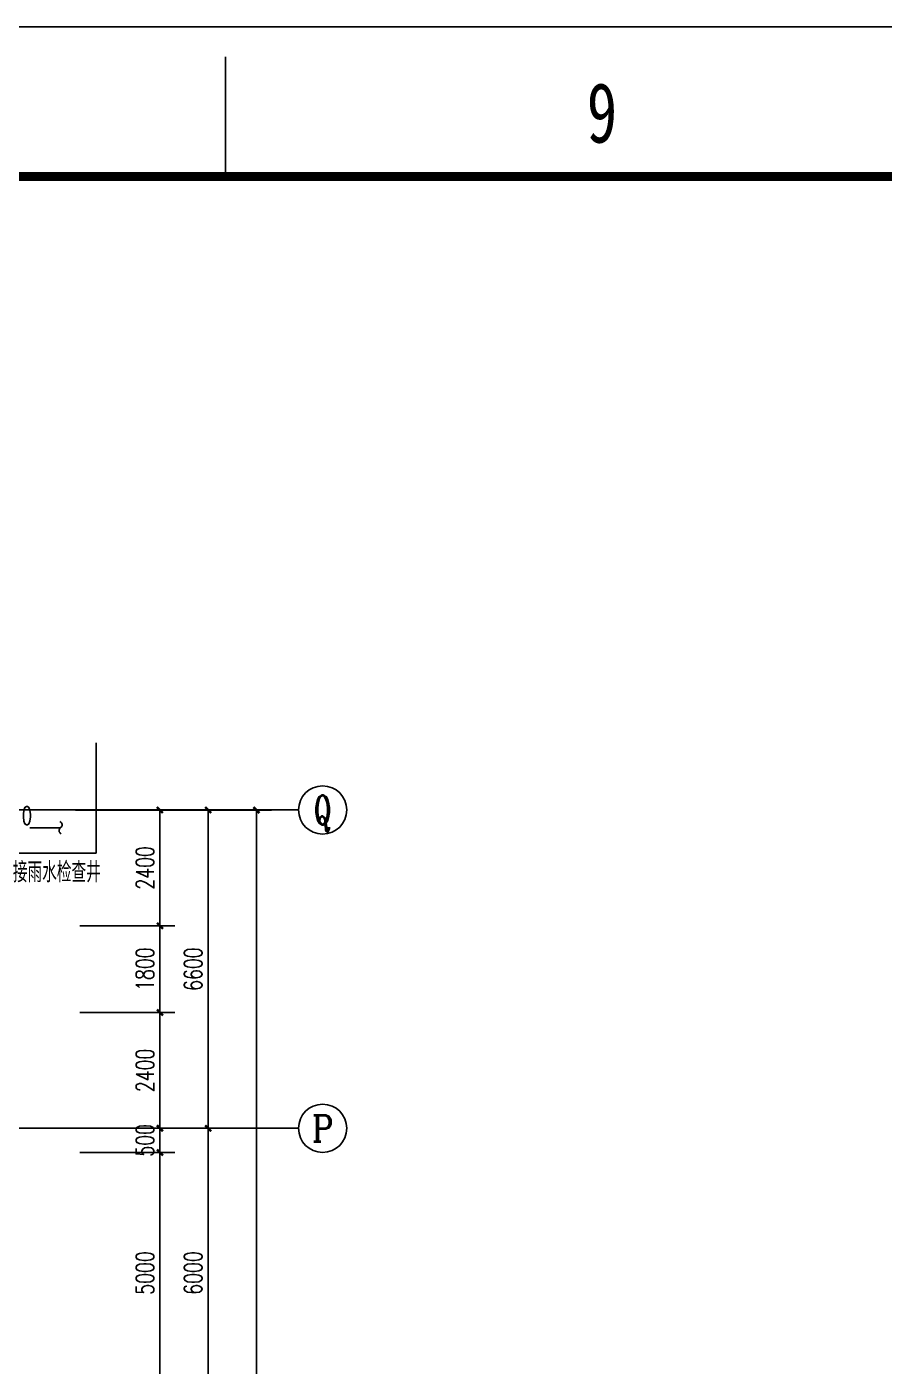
# Model space of a CAD drawing. Extents: x 7651907 to 8255021, y -2490714 to -1144618.
# Drawn here: x 7945958 to 7963745, y -2236873 to -2209102 of the extents above; entities that cross this region are included whole.
import ezdxf
from ezdxf.enums import TextEntityAlignment as Align

# ---------------------------------------------------------------- set-up
doc = ezdxf.new("R2010")
doc.units = 0
doc.header["$LTSCALE"] = 1000
doc.linetypes.add('CENTER2', pattern=[1.125, 0.75, -0.125, 0.125, -0.125])
doc.linetypes.add('DOTE', pattern=[2.42, 2, -0.2, 0.02, -0.2])
doc.layers.get('0').update_dxf_attribs({"linetype": 'CONTINUOUS'})
doc.layers.get('Defpoints').update_dxf_attribs({"linetype": 'CONTINUOUS'})
for name, color, linetype in [('AXIS', 3, 'CONTINUOUS'), ('AXIS_TEXT', 7, 'CONTINUOUS'), ('DOTE', 8, 'DOTE'), ('EQUIP_雨水', 7, 'CONTINUOUS'), ('PIPE-雨水', 4, 'CENTER2'), ('TEXT_雨水', 7, 'CONTINUOUS'), ('TWT_TEXT', 7, 'CONTINUOUS'), ('辅助水', 52, 'CONTINUOUS')]:
    doc.layers.add(name, color=color, linetype=linetype)
doc.styles.add('_TCH_AXIS', font='COMPLEX', dxfattribs={"bigfont": 'GBCBIG'})
doc.styles.add('_TCH_DIM', font='SIMPLEX', dxfattribs={"bigfont": 'GBCBIG'})
doc.styles.add('_TCH_DIM_T3', font='SIMPLEX', dxfattribs={"width": 0.705882, "bigfont": 'GBCBIG'})
doc.styles.add('_TWT_PIPEDN', font='SIMPLEX', dxfattribs={"width": 0.8, "height": 3, "bigfont": 'HZTXT'})
doc.styles.add('COMPLEX', font='COMPLEX')
doc.styles.add('图框字体', font='simhei.ttf')
doc.dimstyles.new('_TCH_ARCH&&125', dxfattribs={"dimtxt": 371.875, "dimasz": 125, "dimexe": 312.5, "dimexo": 375, "dimgap": 125, "dimtad": 1, "dimdec": 0, "dimzin": 0, "dimdsep": 46, "dimtxsty": '_TCH_DIM_T3', "dimblk": 'ARCHTICK', "dimcen": 0.09, "dimclrt": 7, "dimazin": 2, "dimtfac": 1, "dimtdec": 0, "dimtix": 1, "dimtmove": 2, "dimatfit": 3, "dimfxl": 0, "dimtolj": 1, "dimtzin": 0, "dimarcsym": 0})

# ---------------------------------------------------------------- blocks, each defined once
blk = doc.blocks.new('_AXISO')
blk.add_circle((0, 0), 0.5)
at = {"layer": 'AXIS_TEXT', "style": 'COMPLEX', "width": 1.041667}
blk.add_attdef('A', text='', height=0.56, dxfattribs=at).set_placement((-0.25, -0.28), (0.25, -0.28), align=Align.FIT)
blk = doc.blocks.new('_ArchTick')
at = {"color": 0, "linetype": 'ByBlock', "const_width": 0.4}
blk.add_lwpolyline([(-0.5, -0.5), (0.5, 0.5)], dxfattribs=at)
blk = doc.blocks.new('*D397')
at = {"layer": 'AXIS', "color": 0, "lineweight": -2}
for p, q in [((8296326, -768442), (8300388, -768442)), ((8300076, -853642), (8300076, -768442)), ((8296326, -853642), (8300388, -853642))]:
    blk.add_line(p, q, dxfattribs=at)
at = {"layer": 'Defpoints', "color": 0}
for p in [(8295951, -768442), (8300076, -768442), (8295951, -853642)]:
    blk.add_point(p, dxfattribs=at)
at = {"layer": 'AXIS', "color": 0, "lineweight": -2, "xscale": 125, "yscale": 125, "zscale": 125}
for p, rotation in [((8300076, -768442), 90), ((8300076, -853642), 270)]:
    blk.add_blockref('_ArchTick', p, dxfattribs=dict(at, rotation=rotation))
at = {"layer": 'AXIS', "color": 7, "insert": (8299765, -811042), "char_height": 371.9, "attachment_point": 5, "rotation": 90, "style": '_TCH_DIM_T3'}
blk.add_mtext('\\A1;85200', dxfattribs=at)
blk = doc.blocks.new('*D410')
at = {"layer": 'AXIS', "color": 0, "lineweight": -2}
for p, q in [((8296326, -775042), (8299388, -775042)), ((8299076, -781042), (8299076, -775042)), ((8296326, -781042), (8299388, -781042))]:
    blk.add_line(p, q, dxfattribs=at)
at = {"layer": 'Defpoints', "color": 0}
for p in [(8295951, -775042), (8299076, -775042), (8295951, -781042)]:
    blk.add_point(p, dxfattribs=at)
at = {"layer": 'AXIS', "color": 0, "lineweight": -2, "xscale": 125, "yscale": 125, "zscale": 125}
for p, rotation in [((8299076, -775042), 90), ((8299076, -781042), 270)]:
    blk.add_blockref('_ArchTick', p, dxfattribs=dict(at, rotation=rotation))
at = {"layer": 'AXIS', "color": 7, "insert": (8298765, -778042), "char_height": 371.9, "attachment_point": 5, "rotation": 90, "style": '_TCH_DIM_T3'}
blk.add_mtext('\\A1;6000', dxfattribs=at)
blk = doc.blocks.new('*D411')
at = {"layer": 'AXIS', "color": 0, "lineweight": -2}
for p, q in [((8296326, -768442), (8299388, -768442)), ((8299076, -775042), (8299076, -768442)), ((8296326, -775042), (8299388, -775042))]:
    blk.add_line(p, q, dxfattribs=at)
at = {"layer": 'Defpoints', "color": 0}
for p in [(8295951, -768442), (8299076, -768442), (8295951, -775042)]:
    blk.add_point(p, dxfattribs=at)
at = {"layer": 'AXIS', "color": 0, "lineweight": -2, "xscale": 125, "yscale": 125, "zscale": 125}
for p, rotation in [((8299076, -768442), 90), ((8299076, -775042), 270)]:
    blk.add_blockref('_ArchTick', p, dxfattribs=dict(at, rotation=rotation))
at = {"layer": 'AXIS', "color": 7, "insert": (8298765, -771742), "char_height": 371.9, "attachment_point": 5, "rotation": 90, "style": '_TCH_DIM_T3'}
blk.add_mtext('\\A1;6600', dxfattribs=at)
blk = doc.blocks.new('*D540')
at = {"layer": 'AXIS', "color": 0, "lineweight": -2}
for p, q in [((8296411, -768442), (8298388, -768442)), ((8298076, -770842), (8298076, -768442)), ((8296411, -770842), (8298388, -770842))]:
    blk.add_line(p, q, dxfattribs=at)
at = {"layer": 'Defpoints', "color": 0}
for p in [(8296036, -768442), (8298076, -768442), (8296036, -770842)]:
    blk.add_point(p, dxfattribs=at)
at = {"layer": 'AXIS', "color": 0, "lineweight": -2, "xscale": 125, "yscale": 125, "zscale": 125}
for p, rotation in [((8298076, -768442), 90), ((8298076, -770842), 270)]:
    blk.add_blockref('_ArchTick', p, dxfattribs=dict(at, rotation=rotation))
at = {"layer": 'AXIS', "color": 7, "insert": (8297765, -769642), "char_height": 371.9, "attachment_point": 5, "rotation": 90, "style": '_TCH_DIM_T3'}
blk.add_mtext('\\A1;2400', dxfattribs=at)
blk = doc.blocks.new('*D541')
at = {"layer": 'AXIS', "color": 0, "lineweight": -2}
for p, q in [((8296411, -770842), (8298388, -770842)), ((8298076, -772642), (8298076, -770842)), ((8296411, -772642), (8298388, -772642))]:
    blk.add_line(p, q, dxfattribs=at)
at = {"layer": 'Defpoints', "color": 0}
for p in [(8296036, -770842), (8298076, -770842), (8296036, -772642)]:
    blk.add_point(p, dxfattribs=at)
at = {"layer": 'AXIS', "color": 0, "lineweight": -2, "xscale": 125, "yscale": 125, "zscale": 125}
for p, rotation in [((8298076, -770842), 90), ((8298076, -772642), 270)]:
    blk.add_blockref('_ArchTick', p, dxfattribs=dict(at, rotation=rotation))
at = {"layer": 'AXIS', "color": 7, "insert": (8297765, -771742), "char_height": 371.9, "attachment_point": 5, "rotation": 90, "style": '_TCH_DIM_T3'}
blk.add_mtext('\\A1;1800', dxfattribs=at)
blk = doc.blocks.new('*D542')
at = {"layer": 'AXIS', "color": 0, "lineweight": -2}
for p, q in [((8296411, -772642), (8298388, -772642)), ((8298076, -775042), (8298076, -772642)), ((8296411, -775042), (8298388, -775042))]:
    blk.add_line(p, q, dxfattribs=at)
at = {"layer": 'Defpoints', "color": 0}
for p in [(8296036, -772642), (8298076, -772642), (8296036, -775042)]:
    blk.add_point(p, dxfattribs=at)
at = {"layer": 'AXIS', "color": 0, "lineweight": -2, "xscale": 125, "yscale": 125, "zscale": 125}
for p, rotation in [((8298076, -772642), 90), ((8298076, -775042), 270)]:
    blk.add_blockref('_ArchTick', p, dxfattribs=dict(at, rotation=rotation))
at = {"layer": 'AXIS', "color": 7, "insert": (8297765, -773842), "char_height": 371.9, "attachment_point": 5, "rotation": 90, "style": '_TCH_DIM_T3'}
blk.add_mtext('\\A1;2400', dxfattribs=at)
blk = doc.blocks.new('*D543')
at = {"layer": 'AXIS', "color": 0, "lineweight": -2}
for p, q in [((8296411, -775042), (8298388, -775042)), ((8298076, -775042), (8298076, -774917)), ((8298076, -775542), (8298076, -775042)), ((8296411, -775542), (8298388, -775542)), ((8298076, -775542), (8298076, -775667))]:
    blk.add_line(p, q, dxfattribs=at)
at = {"layer": 'Defpoints', "color": 0}
for p in [(8296036, -775042), (8298076, -775042), (8296036, -775542)]:
    blk.add_point(p, dxfattribs=at)
at = {"layer": 'AXIS', "color": 0, "lineweight": -2, "xscale": 125, "yscale": 125, "zscale": 125}
for p, rotation in [((8298076, -775042), 270), ((8298076, -775542), 90)]:
    blk.add_blockref('_ArchTick', p, dxfattribs=dict(at, rotation=rotation))
at = {"layer": 'AXIS', "color": 7, "insert": (8297765, -775292), "char_height": 371.9, "attachment_point": 5, "rotation": 90, "style": '_TCH_DIM_T3'}
blk.add_mtext('\\A1;500', dxfattribs=at)
blk = doc.blocks.new('*D544')
at = {"layer": 'AXIS', "color": 0, "lineweight": -2}
for p, q in [((8296411, -775542), (8298388, -775542)), ((8298076, -780542), (8298076, -775542)), ((8296411, -780542), (8298388, -780542))]:
    blk.add_line(p, q, dxfattribs=at)
at = {"layer": 'Defpoints', "color": 0}
for p in [(8296036, -775542), (8298076, -775542), (8296036, -780542)]:
    blk.add_point(p, dxfattribs=at)
at = {"layer": 'AXIS', "color": 0, "lineweight": -2, "xscale": 125, "yscale": 125, "zscale": 125}
for p, rotation in [((8298076, -775542), 90), ((8298076, -780542), 270)]:
    blk.add_blockref('_ArchTick', p, dxfattribs=dict(at, rotation=rotation))
at = {"layer": 'AXIS', "color": 7, "insert": (8297765, -778042), "char_height": 371.9, "attachment_point": 5, "rotation": 90, "style": '_TCH_DIM_T3'}
blk.add_mtext('\\A1;5000', dxfattribs=at)
blk = doc.blocks.new('A2-H')
at = {"color": 0}
blk.add_line((404.5, 410), (404.5, 418), dxfattribs=at)
blk.add_lwpolyline([(0, 0), (594, 0), (594, 420), (0, 420)], close=True, dxfattribs=at)
at = {"color": 0, "const_width": 0.6}
blk.add_lwpolyline([(25, 10), (584, 10), (584, 410), (25, 410)], close=True, dxfattribs=at)
at = {"style": '图框字体', "width": 0.75}
blk.add_text('9', height=4, dxfattribs=at).set_placement((428.642, 412.264))
blk = doc.blocks.new('$TwtSys$00000132')
at = {"elevation": 0}
blk.add_lwpolyline([(7, -101, -0.575183), (0, 0, 0.604745), (-11, 101, 16.924828)], format="xyb", dxfattribs=at)
blk = doc.blocks.new('dadasdd65asdasd5ad41a5d5ad')
at = {"layer": 'AXIS', "color": 0}
for p, q in [((8295950.6, -768441.6), (8300950.6, -768441.6)), ((8295950.6, -775041.6), (8300950.6, -775041.6))]:
    blk.add_line(p, q, dxfattribs=at)
at = {"layer": 'DOTE', "color": 0}
for p, q in [((8295950.6, -768441.6), (8221950.6, -768441.6)), ((8295950.6, -775041.6), (8221950.6, -775041.6))]:
    blk.add_line(p, q, dxfattribs=at)
at = {"layer": 'AXIS', "color": 0}
ref = blk.add_blockref('_AXISO', (8301450.6, -768441.6), dxfattribs=dict(at, xscale=1000, yscale=1000, zscale=1000))
ref.add_attrib('A', 'Q', dxfattribs={"layer": 'AXIS_TEXT', "color": 0, "ltscale": 100, "height": 596.2, "style": '_TCH_AXIS', "width": 0.807692}).set_placement((8301267.2, -768739.7), (8301634.1, -768739.7), align=Align.FIT)
ref = blk.add_blockref('_AXISO', (8301450.6, -775041.6), dxfattribs=dict(at, xscale=1000, yscale=1000, zscale=1000))
ref.add_attrib('A', 'P', dxfattribs={"layer": 'AXIS_TEXT', "color": 0, "ltscale": 100, "height": 544.1, "style": '_TCH_AXIS'}).set_placement((8301230.4, -775313.7), (8301670.9, -775313.7), align=Align.FIT)
for p1, p2, distance, picture, middle in [((8295950.6, -853641.6), (8295950.6, -768441.6), -4125, '*D397', (8299764.7, -811041.6)), ((8295950.6, -775041.6), (8295950.6, -768441.6), -3125, '*D411', (8298764.7, -771741.6)), ((8296036.4, -770841.8), (8296036.4, -768441.6), -2039.2, '*D540', (8297764.7, -769641.7)), ((8296036.4, -772641.8), (8296036.4, -770841.8), -2039.2, '*D541', (8297764.7, -771741.8)), ((8296036.4, -775041.6), (8296036.4, -772641.8), -2039.2, '*D542', (8297764.7, -773841.7)), ((8295950.6, -781041.6), (8295950.6, -775041.6), -3125, '*D410', (8298764.7, -778041.6)), ((8296036.4, -775541.6), (8296036.4, -775041.6), -2039.2, '*D543', (8297764.7, -775291.6)), ((8296036.4, -780541.6), (8296036.4, -775541.6), -2039.2, '*D544', (8297764.7, -778041.6))]:
    dim = blk.add_aligned_dim(p1=p1, p2=p2, distance=distance, dimstyle='_TCH_ARCH&&125', dxfattribs=at)
    dim.commit()
    dim.dimension.update_dxf_attribs({"geometry": picture, "text_midpoint": middle})

msp = doc.modelspace()

# ---------------------------------------------------------------- linework, layer by layer
at = {"layer": 'PIPE-雨水', "ltscale": 1.25}
msp.add_line((7946020.3, -2225708.6), (7946659.9, -2225708.6), dxfattribs=at)
at = {"layer": '辅助水', "ltscale": 100}
for p, q in [((7947395.3, -2226236.5), (7947395.3, -2223945.8)), ((7944695.3, -2226236.5), (7947395.3, -2226236.5))]:
    msp.add_line(p, q, dxfattribs=at)

# ---------------------------------------------------------------- block references
at = {"color": 0, "xscale": 310.4639999999999, "yscale": 310.4639999999999, "zscale": 310.4639999999999}
msp.add_blockref('A2-H', (7824495.7, -2339496.8), dxfattribs=at)
at = {"color": 8}
msp.add_blockref('dadasdd65asdasd5ad41a5d5ad', (-349355.4, -1456899), dxfattribs=at)
at = {"layer": 'EQUIP_雨水', "xscale": 1.25, "yscale": 1.25, "zscale": 1.25}
msp.add_blockref('$TwtSys$00000132', (7946659.9, -2225708.6), dxfattribs=at)

# ---------------------------------------------------------------- texts
at = {"layer": 'TEXT_雨水', "style": '_TWT_PIPEDN', "width": 0.64}
msp.add_text('De110', height=375, dxfattribs=at).set_placement((7945046.5, -2225646.1))
at = {"layer": 'TWT_TEXT', "style": '_TCH_DIM'}
msp.add_text('接雨水检查井', height=421.99, dxfattribs=at).set_placement((7945669.9, -2226840.7))

doc.saveas('drawing.dxf')
